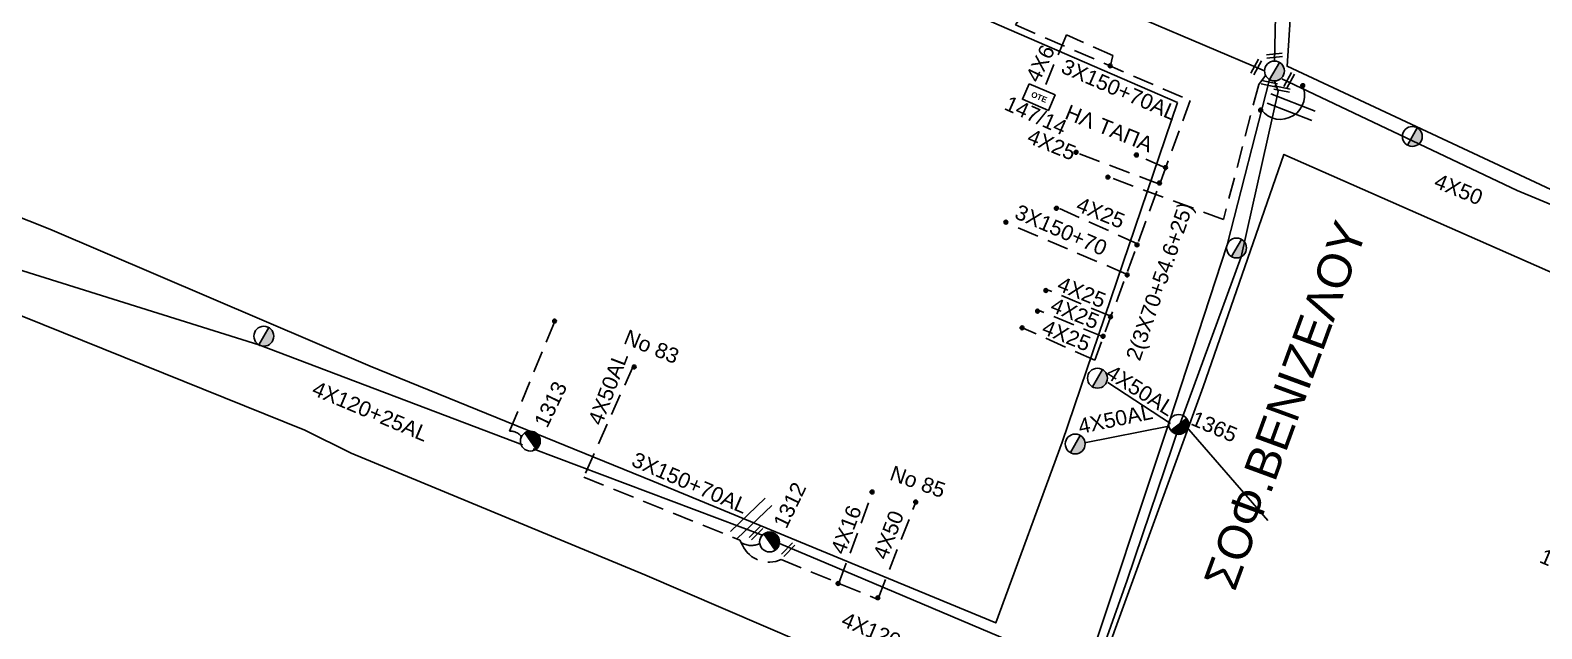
# Model space of a CAD drawing. Header units: millimetres. Extents: x 898 to 5598, y 789 to 3443.
# Drawn here: x 2421 to 2600.3, y 1257.5 to 1328.5 of the extents above; entities that cross this region are included whole.
import ezdxf

# ---------------------------------------------------------------- set-up
doc = ezdxf.new("R2010")
doc.units = ezdxf.units.MM
doc.linetypes.add('DASHED', pattern=[19.05, 12.7, -6.35])
for name, color, linetype in [('Pillar OTE', 7, 'Continuous'), ('Άγνωστα', 7, 'Continuous'), ('Γυμνά εναέρια ΧΤ (3Φ)   4x50CU', 7, 'Continuous'), ('Εναέρια παροχή ΧΤ 4x16', 7, 'SYN_LINE'), ('Καλώδια ΧΤ   3x150+70AL', 7, 'DASHED'), ('Καλώδια ΧΤ   3x150AL+50CU', 7, 'DASHED'), ('Μηχανική τομή', 7, 'Continuous'), ('Στύλος ΦΜ', 7, 'Continuous'), ('Στύλος ΦΜ @ 1', 7, 'Continuous'), ('Συνδέσεις', 7, 'Continuous'), ('Συνεστραμμένα ΧΤ   3x70+54.6+25 AL', 7, 'SYN_LINE'), ('Συνεστραμμένα ΧΤ   4x120+25 AL', 7, 'SYN_LINE'), ('Τομή', 7, 'Continuous'), ('Υπόβαθρο ΔΕΗ', 7, 'Continuous'), ('Υπόγεια καλώδια Παροχών ΧΤ   4x16AL', 7, 'DASHED'), ('Υπόγεια καλώδια Παροχών ΧΤ   4x25', 7, 'DASHED'), ('Υπόγεια καλώδια Παροχών ΧΤ   4x50AL', 7, 'DASHED')]:
    doc.layers.add(name, color=color, linetype=linetype)
doc.styles.add('arial', font='arial.ttf')
doc.styles.get("Standard").update_dxf_attribs({"font": 'arial.ttf'})
doc.linetypes.add('SYN_LINE', pattern='A,0.5,-0.0001,["/\\/\\/\\/",Standard,S=0.1,R=0,X=0,Y=-0.05],-0.25', length=0.7501)

# ---------------------------------------------------------------- blocks, each defined once
blk = doc.blocks.new('ΥΠΑΡΧΩΝ ΤΣΙΜΕΝΤΕΝΙΟΣ ΣΤΥΛΟΣ')
at = {"layer": 'Στύλος ΦΜ'}
blk.add_hatch(color=7, dxfattribs=at).paths.add_polyline_path([(-1.29, -2.28, 0.574793), (2.62, 0, 0.268822), (1.3, 2.27)])
at = {"layer": 'Στύλος ΦΜ', "color": 7}
blk.add_line((-1.29, -2.28), (1.3, 2.27), dxfattribs=at)
blk.add_circle((0, 0), 2.62, dxfattribs=at)
at = {"layer": 'Στύλος ΦΜ', "flags": 4}
for tag, p in [('ΑΡΙΘΜΟΣ', (-4.68, 8.05)), ('ΤΥΠΟΣ', (-4.91, 3.03))]:
    blk.add_attdef(tag, p, '', height=4, dxfattribs=at)
blk = doc.blocks.new('ΜΗΧΑΝΙΚΗ ΤΟΜΗ')
at = {"layer": 'Μηχανική τομή', "ltscale": 40}
for p, q in [((-1.89, 0.78), (1.89, 0.78)), ((1.89, 0), (-1.89, 0))]:
    blk.add_line(p, q, dxfattribs=at)
blk = doc.blocks.new('ΤΟΜΗ')
at = {"layer": 'Τομή', "ltscale": 40}
for p, q in [((-5.68, 0), (5.68, 0)), ((5.68, -2.33), (-5.68, -2.33))]:
    blk.add_line(p, q, dxfattribs=at)
blk = doc.blocks.new('_ΣΥΝΔΕΣΗ')
at = {"layer": 'Συνδέσεις', "linetype": 'SYN_LINE', "ltscale": 40}
blk.add_hatch(color=256, dxfattribs=at).paths.add_polyline_path([(0.5, -0.01, 1), (-0.5, -0.01, 1)])
at = {"layer": 'Συνδέσεις'}
blk.add_circle((0, -0.01), 0.5, dxfattribs=at)
blk = doc.blocks.new('PILLAR ΟΤΕ')
at = {"layer": 'Pillar OTE', "ltscale": 40}
blk.add_lwpolyline([(-3.31, 2.02), (3.39, 2.02), (3.39, -1.99), (-3.31, -1.99)], close=True, dxfattribs=at)
at = {"layer": 'Pillar OTE', "insert": (-1.81, 0.71), "char_height": 1.3575, "width": 109.961, "attachment_point": 1}
blk.add_mtext('{\\fArial|b1|i0|c161|p34;OTE}', dxfattribs=at)

msp = doc.modelspace()

# ---------------------------------------------------------------- linework, layer by layer
at = {"layer": 'Pillar OTE', "color": 7, "linetype": 'Continuous', "ltscale": 0.2}
msp.add_arc((2569.31, 1320.79), 2.87, 217.6827, 27.529, dxfattribs=at)
at = {"layer": 'Άγνωστα', "color": 151, "linetype": 'SYN_LINE', "ltscale": 20}
for points in [[(2431.53, 1381.85), (2456.37, 1373.65), (2472.02, 1367.06), (2514.28, 1347.52), (2546.2, 1332.74), (2567.43, 1323.66)], [(2568.61, 1324.84), (2569.29, 1354.96), (2570.77, 1371.54)]]:
    msp.add_lwpolyline(points, dxfattribs=at)
at = {"layer": 'Άγνωστα', "color": 151, "linetype": 'DASHED', "ltscale": 0.2}
for points in [[(2567.56, 1323.13), (2566.74, 1322.06), (2562.56, 1306.05), (2548.8, 1311.14)], [(2555.69, 1312.19), (2552.11, 1313.71)]]:
    msp.add_lwpolyline(points, dxfattribs=at)
at = {"layer": 'Άγνωστα', "color": 2, "linetype": 'DASHED', "ltscale": 0.2}
msp.add_lwpolyline([(2477.85, 1280.94), (2477.85, 1280.94), (2483.22, 1294)], dxfattribs=at)
at = {"layer": 'Άγνωστα', "color": 1, "linetype": 'SYN_LINE', "ltscale": 20}
msp.add_lwpolyline([(2557.66, 1282.05), (2567.82, 1270.35)], dxfattribs=at)
at = {"layer": 'Άγνωστα', "color": 2, "linetype": 'DASHED', "ltscale": 0.2}
msp.add_arc((2477.98, 1279.38), 1.57, 35.2097, 94.7126, dxfattribs=at)
at = {"layer": 'Γυμνά εναέρια ΧΤ (3Φ)   4x50CU', "color": 1}
msp.add_lwpolyline([(2621.5, 1299.48), (2597.4, 1309.49), (2569.48, 1322.74)], dxfattribs=at)
at = {"layer": 'Εναέρια παροχή ΧΤ 4x16', "color": 1, "linetype": 'Continuous', "ltscale": 0.2}
for points in [[(2548.82, 1286.7), (2556.29, 1281.86)], [(2556.08, 1281.55), (2546.09, 1279.55)]]:
    msp.add_lwpolyline(points, dxfattribs=at)
at = {"layer": 'Εναέρια παροχή ΧΤ 4x16', "color": 62, "linetype": 'DASHED', "ltscale": 0.2}
msp.add_lwpolyline([(2516.93, 1262.91), (2520.89, 1273.64)], dxfattribs=at)
at = {"layer": 'Καλώδια ΧΤ   3x150+70AL', "color": 151, "ltscale": 0.2}
msp.add_lwpolyline([(2537.77, 1329.96), (2538.24, 1329.65), (2537.89, 1329.12), (2558.62, 1320.14), (2547.29, 1289.35)], dxfattribs=at)
at = {"layer": 'Καλώδια ΧΤ   3x150+70AL', "color": 151, "linetype": 'DASHED', "ltscale": 0.2}
msp.add_lwpolyline([(2551.05, 1299.58), (2536.68, 1305.71)], dxfattribs=at)
at = {"layer": 'Καλώδια ΧΤ   3x150+70AL', "color": 62, "ltscale": 0.2}
msp.add_lwpolyline([(2486.65, 1275.51), (2505.19, 1268.03), (2505.48, 1267.42, 0.408312), (2510.09, 1265.73), (2521.55, 1261)], format="xyb", dxfattribs=at)
msp.add_arc((2506.53, 1269.62), 2.23, 237.7698, 296.7695, dxfattribs=at)
at = {"layer": 'Καλώδια ΧΤ   3x150AL+50CU', "color": 151, "linetype": 'DASHED', "ltscale": 0.2}
msp.add_lwpolyline([(2549.12, 1324.14), (2549.42, 1325.48), (2543.92, 1327.93), (2541.19, 1321.41)], dxfattribs=at)
at = {"layer": 'Συνεστραμμένα ΧΤ   3x70+54.6+25 AL', "color": 1, "linetype": 'SYN_LINE', "ltscale": 20}
msp.add_lwpolyline([(2519.04, 1196.77), (2526.77, 1212.45), (2531.91, 1223.46), (2540.02, 1239.72), (2545.82, 1251.15), (2556.14, 1282.12), (2562.99, 1303.03), (2568.03, 1322.64)], dxfattribs=at)
at = {"layer": 'Συνεστραμμένα ΧΤ   3x70+54.6+25 AL', "color": 27, "linetype": 'SYN_LINE', "ltscale": 20}
msp.add_lwpolyline([(2568.61, 1322.48), (2569.04, 1321.24), (2564.68, 1301.64), (2557.41, 1281.86), (2551.15, 1263.3), (2547.68, 1253.6), (2547.36, 1252.71)], dxfattribs=at)
at = {"layer": 'Συνεστραμμένα ΧΤ   4x120+25 AL', "color": 2, "ltscale": 20}
msp.add_line((2480.63, 1278.87), (2507.95, 1268.57), dxfattribs=at)
at = {"layer": 'Συνεστραμμένα ΧΤ   4x120+25 AL', "color": 2, "linetype": 'SYN_LINE', "ltscale": 15}
msp.add_lwpolyline([(2302.32, 1347.53), (2302.38, 1347.52), (2314.86, 1341.65), (2315.18, 1341.53), (2339.99, 1330.81), (2371.8, 1316.98), (2389.99, 1310.15), (2389.99, 1310.15), (2400.77, 1306.02), (2448.11, 1291.18), (2479.39, 1279.31)], dxfattribs=at)
at = {"layer": 'Συνεστραμμένα ΧΤ   4x120+25 AL', "color": 62, "linetype": 'SYN_LINE', "ltscale": 20}
msp.add_lwpolyline([(2509.12, 1267.95), (2515.43, 1265.31), (2545.19, 1252.68), (2545.78, 1252.39)], dxfattribs=at)
at = {"layer": 'Υπόβαθρο ΔΕΗ'}
msp.add_lwpolyline([(2557.1, 1319.92), (2543.43, 1279.66), (2535.54, 1258.21), (2494.84, 1275.04), (2461.3, 1288.66), (2423.3, 1304.89), (2383.2, 1320.78), (2352.63, 1333.64), (2372.46, 1369.42), (2386.88, 1389.7), (2437.54, 1368.86), (2437.54, 1368.86), (2500.75, 1344.38)], close=True, dxfattribs=at)
for points in [[(2619.59, 1301.27), (2631.22, 1342.36), (2572.17, 1362.85), (2571.25, 1342.1), (2570.11, 1324.22), (2603.84, 1308.47), (2619.59, 1301.27)], [(2502.36, 1187.11), (2514.11, 1210.5), (2531.37, 1247.82), (2493.9, 1263.92), (2459.06, 1278.34), (2453.54, 1281.08), (2372.11, 1313.88), (2343.58, 1325.99), (2317, 1288.1), (2298.96, 1261.29), (2350.27, 1234.88), (2426.33, 1211.15), (2502.36, 1187.11)], [(2617.02, 1292.94), (2605.67, 1259.94), (2595.45, 1232.25), (2570.58, 1243.12), (2548.13, 1253.14), (2560.17, 1286.2), (2569.73, 1313.76), (2617.02, 1292.94)]]:
    msp.add_lwpolyline(points, dxfattribs=at)
at = {"layer": 'Υπόγεια καλώδια Παροχών ΧΤ   4x25', "color": 151, "linetype": 'DASHED', "ltscale": 0.2}
for points in [[(2554.98, 1310.25), (2544.88, 1314.04)], [(2552.37, 1303.15), (2542.81, 1307.49)], [(2549.21, 1294.57), (2541.57, 1297.76)], [(2548.31, 1292.13), (2540.32, 1295.41)], [(2547.29, 1289.35), (2538.81, 1293.17)]]:
    msp.add_lwpolyline(points, dxfattribs=at)
at = {"layer": 'Υπόγεια καλώδια Παροχών ΧΤ   4x50AL', "color": 62, "ltscale": 0.2}
msp.add_lwpolyline([(2492.54, 1288.74), (2486.65, 1275.51)], dxfattribs=at)
at = {"layer": 'Υπόγεια καλώδια Παροχών ΧΤ   4x50AL', "color": 62, "linetype": 'DASHED', "ltscale": 0.2}
msp.add_lwpolyline([(2521.55, 1261), (2526.03, 1272.47)], dxfattribs=at)

# ---------------------------------------------------------------- block references
at = {"layer": 'Pillar OTE', "xscale": 0.4999999999999999, "yscale": 0.4999999999999999, "zscale": 0.4999999999999999, "rotation": 336.7112832604351}
msp.add_blockref('PILLAR ΟΤΕ', (2540.62, 1320.57), dxfattribs=at)
at = {"layer": 'Μηχανική τομή'}
for p, xscale, yscale, zscale, rotation in [((2568.6, 1325.66), 0.4999999999999993, 0.4999999999999993, 0.4999999999999993, 186.0804078902107), ((2566.27, 1324.23), 0.4999999999999994, 0.4999999999999994, 0.4999999999999994, 241.5307616979935), ((2568.04, 1322.33), 0.4999999999999991, 0.4999999999999991, 0.4999999999999991, 168.3667049606034), ((2569.55, 1321.71), 0.4999999999999991, 0.4999999999999991, 0.4999999999999991, 168.3667049606034), ((2570.19, 1322.63), 0.4999999999999994, 0.4999999999999994, 0.4999999999999994, 241.5307616979935), ((2506.96, 1269), 0.4999999999999996, 0.4999999999999996, 0.4999999999999996, 225.2088573052212), ((2510.77, 1267.04), 0.4999999999999996, 0.4999999999999996, 0.4999999999999996, 225.2088573052212)]:
    msp.add_blockref('ΜΗΧΑΝΙΚΗ ΤΟΜΗ', p, dxfattribs=dict(at, xscale=xscale, yscale=yscale, zscale=zscale, rotation=rotation))
at = {"layer": 'Στύλος ΦΜ @ 1', "ltscale": 40, "xscale": 0.4499999999998181, "yscale": 0.4499999999998181, "zscale": 0.4499999999998181}
for p in [(2568.61, 1323.66), (2584.97, 1315.89), (2564.11, 1302.67), (2448.69, 1292.21), (2547.61, 1287.23), (2544.97, 1279.43)]:
    msp.add_blockref('ΥΠΑΡΧΩΝ ΤΣΙΜΕΝΤΕΝΙΟΣ ΣΤΥΛΟΣ', p, dxfattribs=at)
at = {"layer": 'Στύλος ΦΜ @ 1', "ltscale": 40}
ref = msp.add_blockref('ΥΠΑΡΧΩΝ ΤΣΙΜΕΝΤΕΝΙΟΣ ΣΤΥΛΟΣ', (2480.32, 1279.77), dxfattribs=dict(at, xscale=0.4499999999998181, yscale=0.4499999999998181, zscale=0.4499999999998181, rotation=64.29653726268724))
ref.add_attrib('ΤΥΠΟΣ', '1313', (2482.31, 1281.23), dxfattribs={"layer": 'Στύλος ΦΜ', "height": 1.8, "rotation": 64.2965, "flags": 4})
ref = msp.add_blockref('ΥΠΑΡΧΩΝ ΤΣΙΜΕΝΤΕΝΙΟΣ ΣΤΥΛΟΣ', (2557.25, 1281.75), dxfattribs=dict(at, xscale=0.4499999999998181, yscale=0.4499999999998181, zscale=0.4499999999998181, rotation=336.9885450620347))
ref.add_attrib('ΤΥΠΟΣ', '1365', (2558.55, 1281.75), dxfattribs={"layer": 'Στύλος ΦΜ', "height": 1.8, "rotation": 336.9885, "flags": 4})
ref = msp.add_blockref('ΥΠΑΡΧΩΝ ΤΣΙΜΕΝΤΕΝΙΟΣ ΣΤΥΛΟΣ', (2508.7, 1267.81), dxfattribs=dict(at, xscale=0.4499999999998181, yscale=0.4499999999998181, zscale=0.4499999999998181, rotation=64.29653726268724))
ref.add_attrib('ΤΥΠΟΣ', '1312', (2510.69, 1269.27), dxfattribs={"layer": 'Στύλος ΦΜ', "height": 1.8, "rotation": 64.2965, "flags": 4})
ref = msp.add_blockref('ΥΠΑΡΧΩΝ ΤΣΙΜΕΝΤΕΝΙΟΣ ΣΤΥΛΟΣ', (2608.17, 1263.32), dxfattribs=dict(at, xscale=0.4499999999998181, yscale=0.4499999999998181, zscale=0.4499999999998181, rotation=336.9885450620347))
ref.add_attrib('ΤΥΠΟΣ', '1469', (2599.92, 1265.44), dxfattribs={"layer": 'Στύλος ΦΜ', "height": 1.8, "rotation": 336.9885, "flags": 4})
at = {"layer": 'Συνδέσεις', "xscale": 0.4499999999999886, "yscale": 0.4499999999999886, "zscale": 0.4499999999999886}
for p in [(2549.11, 1324.28), (2571.96, 1321.93), (2566.97, 1319.03), (2545.07, 1314.02), (2552.23, 1313.7), (2548.85, 1311.08), (2555.69, 1312.2), (2554.98, 1310.38), (2542.73, 1307.38), (2536.73, 1305.73), (2552.3, 1303.04), (2551.13, 1299.48), (2541.48, 1297.64), (2540.51, 1295.18), (2483.19, 1294.01), (2538.66, 1293.2), (2549.16, 1294.52), (2548.27, 1292.2), (2492.64, 1288.57), (2520.86, 1273.74), (2526.04, 1272.55), (2516.83, 1262.89), (2521.54, 1261.2)]:
    msp.add_blockref('_ΣΥΝΔΕΣΗ', p, dxfattribs=at)
at = {"layer": 'Τομή', "xscale": 0.4999999999999999, "yscale": 0.4999999999999999, "zscale": 0.4999999999999999}
for p, rotation in [((2570.81, 1319.91), 338.8184123374515), ((2506.12, 1271.03), 43.73823148134056)]:
    msp.add_blockref('ΤΟΜΗ', p, dxfattribs=dict(at, rotation=rotation))

# ---------------------------------------------------------------- texts
at = {"ltscale": 40, "insert": (2560.14, 1263.2), "char_height": 4, "width": 94.4586, "attachment_point": 1, "rotation": 69.891, "style": 'arial'}
msp.add_mtext('ΣΟΦ.ΒΕΝΙΖΕΛΟΥ', dxfattribs=at)
at = {"layer": 'Άγνωστα', "ltscale": 40, "char_height": 1.8, "attachment_point": 1, "style": 'arial'}
for s, insert, width, rotation in [('4X6', (2539.01, 1322.95), 31.6072, 63.5087), ('147/14', (2537.16, 1320.78), 31.6072, 335.9212), ('ΗΛ ΤΑΠΑ', (2544.28, 1319.73), 31.6072, 338.0019), ('4X25', (2539.8, 1316.87), 31.6072, 338.0019), ('4X50', (2588.08, 1311.57), 31.6072, 338.0019), ('3X150+70', (2538.35, 1307.91), 31.6072, 336.6972), ('2(3X70+54.6+25)', (2550.93, 1289.75), 31.6072, 70.9919), ('No 83', (2491.94, 1293.07), 12.9696, 337.9189), ('4X120+25AL', (2454.96, 1286.97), 31.6072, 337.2348), ('No 85', (2523.43, 1276.92), 11.3386, 340.5908), ('4X50', (2520.92, 1266.22), 31.6072, 69.2309), ('4X120+25AL', (2517.77, 1259.58), 31.6072, 337.2348)]:
    msp.add_mtext(s, dxfattribs=dict(at, insert=insert, width=width, rotation=rotation))
at = {"layer": 'Εναέρια παροχή ΧΤ 4x16', "ltscale": 20, "insert": (2515.9, 1266.84), "char_height": 1.8, "width": 31.6072, "attachment_point": 1, "rotation": 69.2309, "style": 'arial'}
msp.add_mtext('4X16', dxfattribs=at)
at = {"layer": 'Καλώδια ΧΤ   3x150+70AL', "ltscale": 0.2, "char_height": 1.8, "width": 31.6072, "attachment_point": 1, "rotation": 336.6972, "style": 'arial'}
for insert in [(2543.86, 1325.17), (2492.89, 1278.55)]:
    msp.add_mtext('3X150+70AL', dxfattribs=dict(at, insert=insert))
at = {"layer": 'Υπόγεια καλώδια Παροχών ΧΤ   4x16AL', "ltscale": 0.2, "char_height": 1.8, "width": 31.6072, "attachment_point": 1, "style": 'arial'}
for insert, rotation in [((2549.41, 1288.94), 327.7164), ((2545.17, 1282.37), 11.7646)]:
    msp.add_mtext('4X50AL', dxfattribs=dict(at, insert=insert, rotation=rotation))
at = {"layer": 'Υπόγεια καλώδια Παροχών ΧΤ   4x25', "ltscale": 0.2, "char_height": 1.8, "width": 31.6072, "attachment_point": 1, "rotation": 338.0019, "style": 'arial'}
for insert in [(2545.61, 1308.79), (2543.36, 1299.37), (2542.56, 1296.87), (2541.55, 1294.23)]:
    msp.add_mtext('4X25', dxfattribs=dict(at, insert=insert))
at = {"layer": 'Υπόγεια καλώδια Παροχών ΧΤ   4x50AL', "ltscale": 0.2, "insert": (2487.1, 1282.15), "char_height": 1.8, "width": 31.6072, "attachment_point": 1, "rotation": 69.2309, "style": 'arial'}
msp.add_mtext('4X50AL', dxfattribs=at)

doc.saveas('drawing.dxf')
